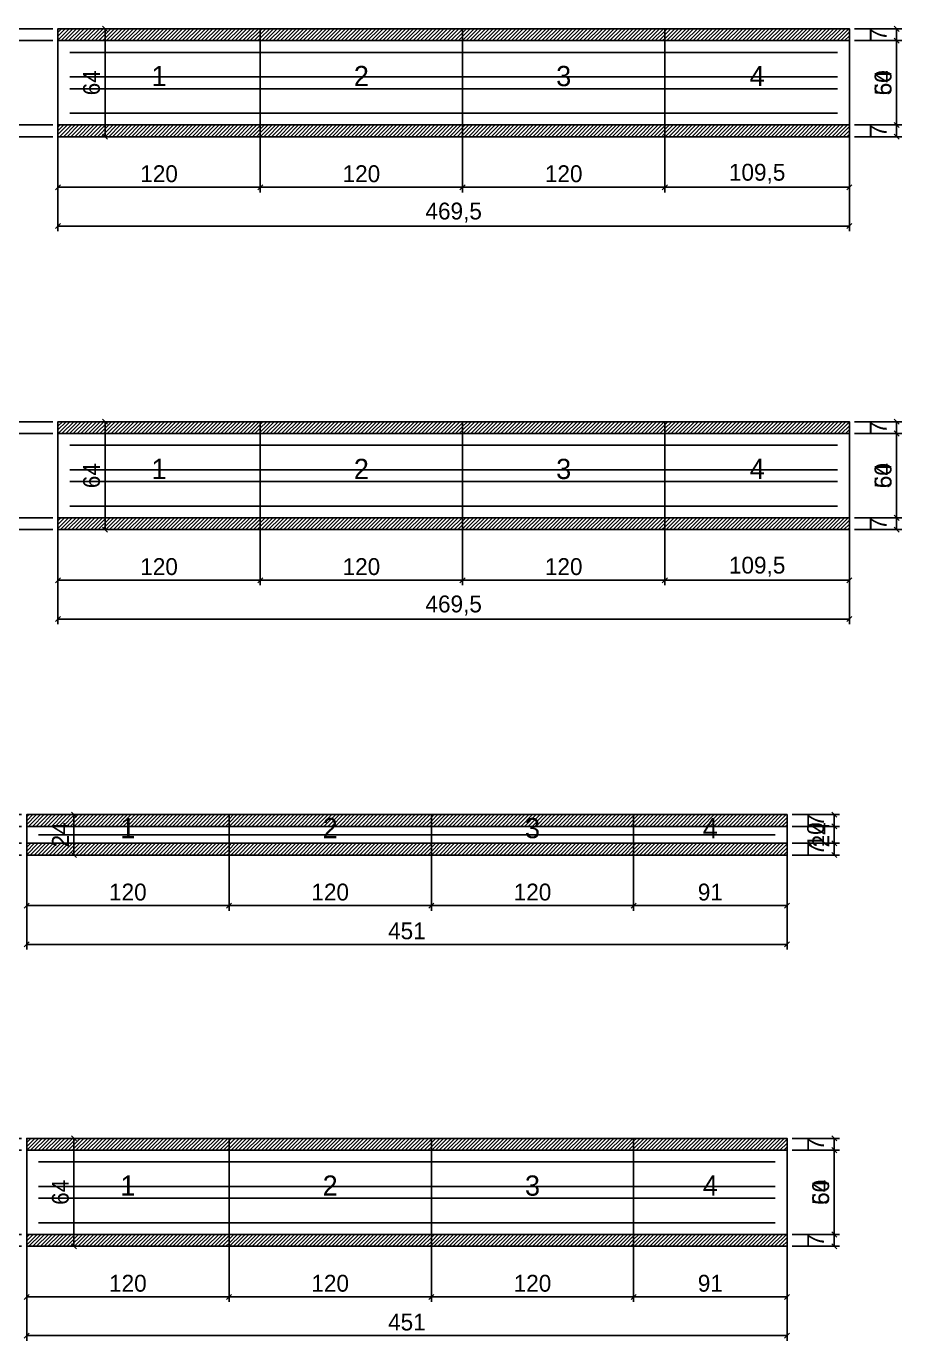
# Model space of a CAD drawing. Extents: x -13000 to 3070, y -38812 to 10330.
# Drawn here: x 709 to 1228, y -12147 to -11368 of the extents above; entities that cross this region are included whole.
import ezdxf
from ezdxf.enums import TextEntityAlignment as Align

# ---------------------------------------------------------------- set-up
doc = ezdxf.new("R2010")
doc.units = 0
for name, color, linetype in [('5', 5, 'Continuous'), ('COTA', 241, 'Continuous'), ('Painéis', 200, 'Continuous'), ('SARR_2.2x7', 40, 'Continuous'), ('SCO-___-LAJ', 224, 'Continuous')]:
    doc.layers.add(name, color=color, linetype=linetype)
doc.dimstyles.new('PAINEL', dxfattribs={"dimtxt": 10, "dimasz": 3, "dimexe": 3, "dimexo": 3, "dimgap": 3, "dimtad": 1, "dimblk": 'OBLIQUE', "dimblk1": 'OBLIQUE', "dimcen": 2.5, "dimclrd": 4, "dimclre": 4, "dimclrt": 240, "dimazin": 3, "dimtfac": 1, "dimtmove": 0, "dimatfit": 3})

# ---------------------------------------------------------------- blocks, each defined once
blk = doc.blocks.new('_OBLIQUE')
at = {"color": 0, "linetype": 'BYBLOCK'}
blk.add_line((-0.5, -0.5), (0.5, 0.5), dxfattribs=at)

msp = doc.modelspace()

# ---------------------------------------------------------------- hatches: boundary and pattern name
at = {"layer": 'COTA'}
h = msp.add_hatch(dxfattribs=at)
h.set_pattern_fill('ANSI31', scale=0.5)
h.paths.add_polyline_path([(727.5, -11376), (847.5, -11376), (847.5, -11369), (727.5, -11369)])
h = msp.add_hatch(dxfattribs=at)
h.set_pattern_fill('ANSI31', scale=0.5)
h.paths.add_polyline_path([(847.5, -11376), (967.5, -11376), (967.5, -11369), (847.5, -11369)])
h = msp.add_hatch(dxfattribs=at)
h.set_pattern_fill('ANSI31', scale=0.5)
h.paths.add_polyline_path([(967.5, -11376), (1087.5, -11376), (1087.5, -11369), (967.5, -11369)])
h = msp.add_hatch(dxfattribs=at)
h.set_pattern_fill('ANSI31', scale=0.5)
h.paths.add_polyline_path([(1087.5, -11376), (1197, -11376), (1197, -11369), (1087.5, -11369)])
h = msp.add_hatch(dxfattribs=at)
h.set_pattern_fill('ANSI31', scale=0.5)
h.paths.add_polyline_path([(727.5, -11433), (847.5, -11433), (847.5, -11426), (727.5, -11426)])
h = msp.add_hatch(dxfattribs=at)
h.set_pattern_fill('ANSI31', scale=0.5)
h.paths.add_polyline_path([(847.5, -11433), (967.5, -11433), (967.5, -11426), (847.5, -11426)])
h = msp.add_hatch(dxfattribs=at)
h.set_pattern_fill('ANSI31', scale=0.5)
h.paths.add_polyline_path([(967.5, -11433), (1087.5, -11433), (1087.5, -11426), (967.5, -11426)])
h = msp.add_hatch(dxfattribs=at)
h.set_pattern_fill('ANSI31', scale=0.5)
h.paths.add_polyline_path([(1087.5, -11433), (1197, -11433), (1197, -11426), (1087.5, -11426)])
h = msp.add_hatch(dxfattribs=at)
h.set_pattern_fill('ANSI31', scale=0.5)
h.paths.add_polyline_path([(727.5, -11609), (847.5, -11609), (847.5, -11602), (727.5, -11602)])
h = msp.add_hatch(dxfattribs=at)
h.set_pattern_fill('ANSI31', scale=0.5)
h.paths.add_polyline_path([(847.5, -11609), (967.5, -11609), (967.5, -11602), (847.5, -11602)])
h = msp.add_hatch(dxfattribs=at)
h.set_pattern_fill('ANSI31', scale=0.5)
h.paths.add_polyline_path([(967.5, -11609), (1087.5, -11609), (1087.5, -11602), (967.5, -11602)])
h = msp.add_hatch(dxfattribs=at)
h.set_pattern_fill('ANSI31', scale=0.5)
h.paths.add_polyline_path([(1087.5, -11609), (1197, -11609), (1197, -11602), (1087.5, -11602)])
h = msp.add_hatch(dxfattribs=at)
h.set_pattern_fill('ANSI31', scale=0.5)
h.paths.add_polyline_path([(727.5, -11666), (847.5, -11666), (847.5, -11659), (727.5, -11659)])
h = msp.add_hatch(dxfattribs=at)
h.set_pattern_fill('ANSI31', scale=0.5)
h.paths.add_polyline_path([(847.5, -11666), (967.5, -11666), (967.5, -11659), (847.5, -11659)])
h = msp.add_hatch(dxfattribs=at)
h.set_pattern_fill('ANSI31', scale=0.5)
h.paths.add_polyline_path([(967.5, -11666), (1087.5, -11666), (1087.5, -11659), (967.5, -11659)])
h = msp.add_hatch(dxfattribs=at)
h.set_pattern_fill('ANSI31', scale=0.5)
h.paths.add_polyline_path([(1087.5, -11666), (1197, -11666), (1197, -11659), (1087.5, -11659)])
h = msp.add_hatch(dxfattribs=at)
h.set_pattern_fill('ANSI31', scale=0.5)
h.paths.add_polyline_path([(709, -11842), (829, -11842), (829, -11835), (709, -11835)])
h = msp.add_hatch(dxfattribs=at)
h.set_pattern_fill('ANSI31', scale=0.5)
h.paths.add_polyline_path([(829, -11842), (949, -11842), (949, -11835), (829, -11835)])
h = msp.add_hatch(dxfattribs=at)
h.set_pattern_fill('ANSI31', scale=0.5)
h.paths.add_polyline_path([(949, -11842), (1069, -11842), (1069, -11835), (949, -11835)])
h = msp.add_hatch(dxfattribs=at)
h.set_pattern_fill('ANSI31', scale=0.5)
h.paths.add_polyline_path([(1069, -11842), (1160, -11842), (1160, -11835), (1069, -11835)])
h = msp.add_hatch(dxfattribs=at)
h.set_pattern_fill('ANSI31', scale=0.5)
h.paths.add_polyline_path([(709, -11859), (829, -11859), (829, -11852), (709, -11852)])
h = msp.add_hatch(dxfattribs=at)
h.set_pattern_fill('ANSI31', scale=0.5)
h.paths.add_polyline_path([(829, -11859), (949, -11859), (949, -11852), (829, -11852)])
h = msp.add_hatch(dxfattribs=at)
h.set_pattern_fill('ANSI31', scale=0.5)
h.paths.add_polyline_path([(949, -11859), (1069, -11859), (1069, -11852), (949, -11852)])
h = msp.add_hatch(dxfattribs=at)
h.set_pattern_fill('ANSI31', scale=0.5)
h.paths.add_polyline_path([(1069, -11859), (1160, -11859), (1160, -11852), (1069, -11852)])
h = msp.add_hatch(dxfattribs=at)
h.set_pattern_fill('ANSI31', scale=0.5)
h.paths.add_polyline_path([(709, -12034), (829, -12034), (829, -12027), (709, -12027)])
h = msp.add_hatch(dxfattribs=at)
h.set_pattern_fill('ANSI31', scale=0.5)
h.paths.add_polyline_path([(829, -12034), (949, -12034), (949, -12027), (829, -12027)])
h = msp.add_hatch(dxfattribs=at)
h.set_pattern_fill('ANSI31', scale=0.5)
h.paths.add_polyline_path([(949, -12034), (1069, -12034), (1069, -12027), (949, -12027)])
h = msp.add_hatch(dxfattribs=at)
h.set_pattern_fill('ANSI31', scale=0.5)
h.paths.add_polyline_path([(1069, -12034), (1160, -12034), (1160, -12027), (1069, -12027)])
h = msp.add_hatch(dxfattribs=at)
h.set_pattern_fill('ANSI31', scale=0.5)
h.paths.add_polyline_path([(709, -12091), (829, -12091), (829, -12084), (709, -12084)])
h = msp.add_hatch(dxfattribs=at)
h.set_pattern_fill('ANSI31', scale=0.5)
h.paths.add_polyline_path([(829, -12091), (949, -12091), (949, -12084), (829, -12084)])
h = msp.add_hatch(dxfattribs=at)
h.set_pattern_fill('ANSI31', scale=0.5)
h.paths.add_polyline_path([(949, -12091), (1069, -12091), (1069, -12084), (949, -12084)])
h = msp.add_hatch(dxfattribs=at)
h.set_pattern_fill('ANSI31', scale=0.5)
h.paths.add_polyline_path([(1069, -12091), (1160, -12091), (1160, -12084), (1069, -12084)])

# ---------------------------------------------------------------- linework, layer by layer
at = {"layer": 'Painéis'}
for p, q in [((727.5, -11376), (847.5, -11376)), ((727.5, -11426), (727.5, -11376)), ((847.5, -11426), (847.5, -11376)), ((847.5, -11426), (847.5, -11376)), ((847.5, -11376), (967.5, -11376)), ((847.5, -11426), (847.5, -11376)), ((967.5, -11426), (967.5, -11376)), ((967.5, -11426), (967.5, -11376)), ((967.5, -11376), (1087.5, -11376)), ((967.5, -11426), (967.5, -11376)), ((1087.5, -11426), (1087.5, -11376)), ((1087.5, -11426), (1087.5, -11376)), ((1087.5, -11376), (1197, -11376)), ((1087.5, -11426), (1087.5, -11376)), ((1197, -11426), (1197, -11376)), ((727.5, -11426), (847.5, -11426)), ((847.5, -11426), (967.5, -11426)), ((967.5, -11426), (1087.5, -11426)), ((1087.5, -11426), (1197, -11426)), ((727.5, -11609), (847.5, -11609)), ((727.5, -11659), (727.5, -11609)), ((847.5, -11659), (847.5, -11609)), ((847.5, -11659), (847.5, -11609)), ((847.5, -11609), (967.5, -11609)), ((847.5, -11659), (847.5, -11609)), ((967.5, -11659), (967.5, -11609)), ((967.5, -11659), (967.5, -11609)), ((967.5, -11609), (1087.5, -11609)), ((967.5, -11659), (967.5, -11609)), ((1087.5, -11659), (1087.5, -11609)), ((1087.5, -11659), (1087.5, -11609)), ((1087.5, -11609), (1197, -11609)), ((1087.5, -11659), (1087.5, -11609)), ((1197, -11659), (1197, -11609)), ((727.5, -11659), (847.5, -11659)), ((847.5, -11659), (967.5, -11659)), ((967.5, -11659), (1087.5, -11659)), ((1087.5, -11659), (1197, -11659)), ((709, -11842), (829, -11842)), ((709, -11852), (709, -11842)), ((829, -11852), (829, -11842)), ((829, -11852), (829, -11842)), ((829, -11842), (949, -11842)), ((829, -11852), (829, -11842)), ((949, -11852), (949, -11842)), ((949, -11852), (949, -11842)), ((949, -11842), (1069, -11842)), ((949, -11852), (949, -11842)), ((1069, -11852), (1069, -11842)), ((1069, -11852), (1069, -11842)), ((1069, -11842), (1160, -11842)), ((1069, -11852), (1069, -11842)), ((1160, -11852), (1160, -11842)), ((709, -11852), (829, -11852)), ((829, -11852), (949, -11852)), ((949, -11852), (1069, -11852)), ((1069, -11852), (1160, -11852)), ((709, -12034), (829, -12034)), ((709, -12084), (709, -12034)), ((829, -12084), (829, -12034)), ((829, -12084), (829, -12034)), ((829, -12034), (949, -12034)), ((829, -12084), (829, -12034)), ((949, -12084), (949, -12034)), ((949, -12084), (949, -12034)), ((949, -12034), (1069, -12034)), ((949, -12084), (949, -12034)), ((1069, -12084), (1069, -12034)), ((1069, -12084), (1069, -12034)), ((1069, -12034), (1160, -12034)), ((1069, -12084), (1069, -12034)), ((1160, -12084), (1160, -12034)), ((709, -12084), (829, -12084)), ((829, -12084), (949, -12084)), ((949, -12084), (1069, -12084)), ((1069, -12084), (1160, -12084))]:
    msp.add_line(p, q, dxfattribs=at)
at = {"layer": 'SARR_2.2x7'}
for points in [[(734.5, -11383), (847.5, -11383)], [(734.5, -11383), (847.5, -11383)], [(847.5, -11383), (967.5, -11383)], [(847.5, -11383), (967.5, -11383)], [(967.5, -11383), (1087.5, -11383)], [(967.5, -11383), (1087.5, -11383)], [(1087.5, -11383), (1190, -11383)], [(1087.5, -11383), (1190, -11383)], [(734.5, -11397.5), (847.5, -11397.5)], [(734.5, -11397.5), (847.5, -11397.5)], [(847.5, -11397.5), (967.5, -11397.5)], [(847.5, -11397.5), (967.5, -11397.5)], [(967.5, -11397.5), (1087.5, -11397.5)], [(967.5, -11397.5), (1087.5, -11397.5)], [(1087.5, -11397.5), (1190, -11397.5)], [(1087.5, -11397.5), (1190, -11397.5)], [(734.5, -11404.5), (847.5, -11404.5)], [(734.5, -11404.5), (847.5, -11404.5)], [(847.5, -11404.5), (967.5, -11404.5)], [(847.5, -11404.5), (967.5, -11404.5)], [(967.5, -11404.5), (1087.5, -11404.5)], [(967.5, -11404.5), (1087.5, -11404.5)], [(1087.5, -11404.5), (1190, -11404.5)], [(1087.5, -11404.5), (1190, -11404.5)], [(734.5, -11419), (847.5, -11419)], [(734.5, -11419), (847.5, -11419)], [(847.5, -11419), (967.5, -11419)], [(847.5, -11419), (967.5, -11419)], [(967.5, -11419), (1087.5, -11419)], [(967.5, -11419), (1087.5, -11419)], [(1087.5, -11419), (1190, -11419)], [(1087.5, -11419), (1190, -11419)], [(734.5, -11616), (847.5, -11616)], [(734.5, -11616), (847.5, -11616)], [(847.5, -11616), (967.5, -11616)], [(847.5, -11616), (967.5, -11616)], [(967.5, -11616), (1087.5, -11616)], [(967.5, -11616), (1087.5, -11616)], [(1087.5, -11616), (1190, -11616)], [(1087.5, -11616), (1190, -11616)], [(734.5, -11630.5), (847.5, -11630.5)], [(734.5, -11630.5), (847.5, -11630.5)], [(734.5, -11637.5), (847.5, -11637.5)], [(734.5, -11637.5), (847.5, -11637.5)], [(847.5, -11630.5), (967.5, -11630.5)], [(847.5, -11630.5), (967.5, -11630.5)], [(847.5, -11637.5), (967.5, -11637.5)], [(847.5, -11637.5), (967.5, -11637.5)], [(967.5, -11630.5), (1087.5, -11630.5)], [(967.5, -11630.5), (1087.5, -11630.5)], [(967.5, -11637.5), (1087.5, -11637.5)], [(967.5, -11637.5), (1087.5, -11637.5)], [(1087.5, -11630.5), (1190, -11630.5)], [(1087.5, -11630.5), (1190, -11630.5)], [(1087.5, -11637.5), (1190, -11637.5)], [(1087.5, -11637.5), (1190, -11637.5)], [(734.5, -11652), (847.5, -11652)], [(734.5, -11652), (847.5, -11652)], [(847.5, -11652), (967.5, -11652)], [(847.5, -11652), (967.5, -11652)], [(967.5, -11652), (1087.5, -11652)], [(967.5, -11652), (1087.5, -11652)], [(1087.5, -11652), (1190, -11652)], [(1087.5, -11652), (1190, -11652)], [(716, -11847), (829, -11847)], [(716, -11847), (829, -11847)], [(829, -11847), (949, -11847)], [(829, -11847), (949, -11847)], [(949, -11847), (1069, -11847)], [(949, -11847), (1069, -11847)], [(1069, -11847), (1153, -11847)], [(1069, -11847), (1153, -11847)], [(716, -12041), (829, -12041)], [(716, -12041), (829, -12041)], [(829, -12041), (949, -12041)], [(829, -12041), (949, -12041)], [(949, -12041), (1069, -12041)], [(949, -12041), (1069, -12041)], [(1069, -12041), (1153, -12041)], [(1069, -12041), (1153, -12041)], [(716, -12055.5), (829, -12055.5)], [(716, -12055.5), (829, -12055.5)], [(829, -12055.5), (949, -12055.5)], [(829, -12055.5), (949, -12055.5)], [(949, -12055.5), (1069, -12055.5)], [(949, -12055.5), (1069, -12055.5)], [(1069, -12055.5), (1153, -12055.5)], [(1069, -12055.5), (1153, -12055.5)], [(716, -12062.5), (829, -12062.5)], [(716, -12062.5), (829, -12062.5)], [(829, -12062.5), (949, -12062.5)], [(829, -12062.5), (949, -12062.5)], [(949, -12062.5), (1069, -12062.5)], [(949, -12062.5), (1069, -12062.5)], [(1069, -12062.5), (1153, -12062.5)], [(1069, -12062.5), (1153, -12062.5)], [(716, -12077), (829, -12077)], [(716, -12077), (829, -12077)], [(829, -12077), (949, -12077)], [(829, -12077), (949, -12077)], [(949, -12077), (1069, -12077)], [(949, -12077), (1069, -12077)], [(1069, -12077), (1153, -12077)], [(1069, -12077), (1153, -12077)]]:
    msp.add_lwpolyline(points, dxfattribs=at)
at = {"layer": 'SCO-___-LAJ'}
for points in [[(727.5, -11376), (847.5, -11376), (847.5, -11369), (727.5, -11369)], [(847.5, -11376), (967.5, -11376), (967.5, -11369), (847.5, -11369)], [(967.5, -11376), (1087.5, -11376), (1087.5, -11369), (967.5, -11369)], [(1087.5, -11376), (1197, -11376), (1197, -11369), (1087.5, -11369)], [(727.5, -11433), (847.5, -11433), (847.5, -11426), (727.5, -11426)], [(847.5, -11433), (967.5, -11433), (967.5, -11426), (847.5, -11426)], [(967.5, -11433), (1087.5, -11433), (1087.5, -11426), (967.5, -11426)], [(1087.5, -11433), (1197, -11433), (1197, -11426), (1087.5, -11426)], [(727.5, -11609), (847.5, -11609), (847.5, -11602), (727.5, -11602)], [(847.5, -11609), (967.5, -11609), (967.5, -11602), (847.5, -11602)], [(967.5, -11609), (1087.5, -11609), (1087.5, -11602), (967.5, -11602)], [(1087.5, -11609), (1197, -11609), (1197, -11602), (1087.5, -11602)], [(727.5, -11666), (847.5, -11666), (847.5, -11659), (727.5, -11659)], [(847.5, -11666), (967.5, -11666), (967.5, -11659), (847.5, -11659)], [(967.5, -11666), (1087.5, -11666), (1087.5, -11659), (967.5, -11659)], [(1087.5, -11666), (1197, -11666), (1197, -11659), (1087.5, -11659)], [(709, -11842), (829, -11842), (829, -11835), (709, -11835)], [(829, -11842), (949, -11842), (949, -11835), (829, -11835)], [(949, -11842), (1069, -11842), (1069, -11835), (949, -11835)], [(1069, -11842), (1160, -11842), (1160, -11835), (1069, -11835)], [(709, -11859), (829, -11859), (829, -11852), (709, -11852)], [(829, -11859), (949, -11859), (949, -11852), (829, -11852)], [(949, -11859), (1069, -11859), (1069, -11852), (949, -11852)], [(1069, -11859), (1160, -11859), (1160, -11852), (1069, -11852)], [(709, -12034), (829, -12034), (829, -12027), (709, -12027)], [(829, -12034), (949, -12034), (949, -12027), (829, -12027)], [(949, -12034), (1069, -12034), (1069, -12027), (949, -12027)], [(1069, -12034), (1160, -12034), (1160, -12027), (1069, -12027)], [(709, -12091), (829, -12091), (829, -12084), (709, -12084)], [(829, -12091), (949, -12091), (949, -12084), (829, -12084)], [(949, -12091), (1069, -12091), (1069, -12084), (949, -12084)], [(1069, -12091), (1160, -12091), (1160, -12084), (1069, -12084)]]:
    msp.add_lwpolyline(points, close=True, dxfattribs=at)

# ---------------------------------------------------------------- texts
at = {"layer": '5'}
for s, p in [('1', (787.5, -11397)), ('2', (907.5, -11397)), ('3', (1027.5, -11397)), ('4', (1142.25, -11397)), ('1', (787.5, -11630)), ('2', (907.5, -11630)), ('3', (1027.5, -11630)), ('4', (1142.25, -11630)), ('1', (769, -11843)), ('2', (889, -11843)), ('3', (1009, -11843)), ('4', (1114.5, -11843)), ('1', (769, -12055)), ('2', (889, -12055)), ('3', (1009, -12055)), ('4', (1114.5, -12055))]:
    msp.add_text(s, height=12, dxfattribs=at).set_placement(p, align=Align.MIDDLE_CENTER)

# ---------------------------------------------------------------- dimensions: what is measured, and where the dimension line sits
at = {"layer": 'COTA'}
for base, p1, p2 in [((699.5, -11376), (727.5, -11376), (727.5, -11369)), ((755.5, -11433), (727.5, -11433), (727.5, -11369)), ((1225, -11433), (1197, -11433), (1197, -11369)), ((1225, -11376), (1197, -11376), (1197, -11369)), ((699.5, -11426), (727.5, -11426), (727.5, -11376)), ((1225, -11426), (1197, -11426), (1197, -11376)), ((699.5, -11433), (727.5, -11433), (727.5, -11426)), ((1225, -11433), (1197, -11433), (1197, -11426)), ((699.5, -11609), (727.5, -11609), (727.5, -11602)), ((755.5, -11666), (727.5, -11666), (727.5, -11602)), ((1225, -11666), (1197, -11666), (1197, -11602)), ((1225, -11609), (1197, -11609), (1197, -11602)), ((699.5, -11659), (727.5, -11659), (727.5, -11609)), ((1225, -11659), (1197, -11659), (1197, -11609)), ((699.5, -11666), (727.5, -11666), (727.5, -11659)), ((1225, -11666), (1197, -11666), (1197, -11659)), ((681, -11842), (709, -11842), (709, -11835)), ((681, -11852), (709, -11852), (709, -11842)), ((737, -11859), (709, -11859), (709, -11835)), ((1188, -11859), (1160, -11859), (1160, -11835)), ((1188, -11842), (1160, -11842), (1160, -11835)), ((1188, -11852), (1160, -11852), (1160, -11842)), ((681, -11859), (709, -11859), (709, -11852)), ((1188, -11859), (1160, -11859), (1160, -11852)), ((681, -12034), (709, -12034), (709, -12027)), ((737, -12091), (709, -12091), (709, -12027)), ((1188, -12091), (1160, -12091), (1160, -12027)), ((1188, -12034), (1160, -12034), (1160, -12027)), ((681, -12084), (709, -12084), (709, -12034)), ((1188, -12084), (1160, -12084), (1160, -12034)), ((681, -12091), (709, -12091), (709, -12084)), ((1188, -12091), (1160, -12091), (1160, -12084))]:
    msp.add_linear_dim(base=base, p1=p1, p2=p2, angle=90, dimstyle='PAINEL', dxfattribs=at).render()
for base, p1, p2 in [((727.5, -11463), (727.5, -11426), (847.5, -11426)), ((727.5, -11486), (727.5, -11426), (1197, -11426)), ((847.5, -11463), (847.5, -11426), (967.5, -11426)), ((967.5, -11463), (967.5, -11426), (1087.5, -11426)), ((1087.5, -11463), (1087.5, -11426), (1197, -11426)), ((727.5, -11696), (727.5, -11659), (847.5, -11659)), ((727.5, -11719), (727.5, -11659), (1197, -11659)), ((847.5, -11696), (847.5, -11659), (967.5, -11659)), ((967.5, -11696), (967.5, -11659), (1087.5, -11659)), ((1087.5, -11696), (1087.5, -11659), (1197, -11659)), ((709, -11889), (709, -11852), (829, -11852)), ((709, -11912), (709, -11852), (1160, -11852)), ((829, -11889), (829, -11852), (949, -11852)), ((949, -11889), (949, -11852), (1069, -11852)), ((1069, -11889), (1069, -11852), (1160, -11852)), ((709, -12121), (709, -12084), (829, -12084)), ((709, -12144), (709, -12084), (1160, -12084)), ((829, -12121), (829, -12084), (949, -12084)), ((949, -12121), (949, -12084), (1069, -12084)), ((1069, -12121), (1069, -12084), (1160, -12084))]:
    msp.add_linear_dim(base=base, p1=p1, p2=p2, dimstyle='PAINEL', dxfattribs=at).render()

doc.saveas('drawing.dxf')
